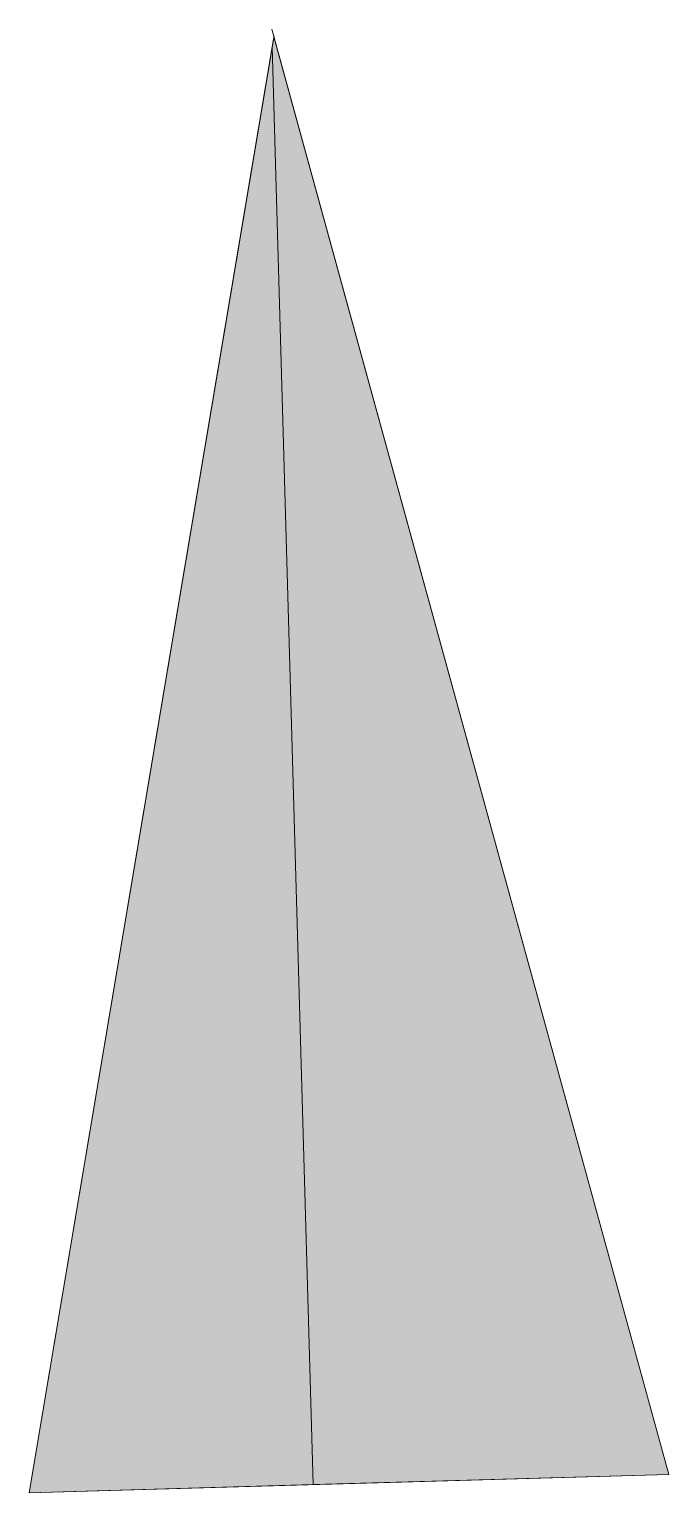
# Model space of a CAD drawing. Header units: inches. Extents: x -68206375 to -3746571, y -2437753 to 159051817.
# Drawn here: x -68206375 to -66660049, y 135411903 to 138950854 of the extents above.
import ezdxf

# ---------------------------------------------------------------- set-up
doc = ezdxf.new("R2010")
doc.units = ezdxf.units.IN
doc.header["$MEASUREMENT"] = 0
doc.layers.get('0').update_dxf_attribs({"lineweight": 0})

msp = doc.modelspace()

# ---------------------------------------------------------------- hatches: boundary and pattern name
for points in [[(-67619098, 138908097), (-68206375, 135411903), (-67519587, 135431561)], [(-67614929, 138932920), (-67619098, 138908097), (-67519587, 135431561), (-66660049, 135456165)]]:
    msp.add_hatch(color=256).paths.add_polyline_path(points, flags=17)

# ---------------------------------------------------------------- linework, layer by layer
at = {"linetype": 'Continuous'}
for p, q in [((-66660049, 135456165), (-67619854, 138950854)), ((-67614543, 138935214), (-68206375, 135411903)), ((-68206375, 135411903), (-66660049, 135456165))]:
    msp.add_line(p, q, dxfattribs=at)
for points in [[(-67619098, 138908097), (-68206375, 135411903), (-67519587, 135431561), (-67619098, 138908097)], [(-67614929, 138932920), (-67619098, 138908097), (-67519587, 135431561), (-66660049, 135456165), (-67614929, 138932920)]]:
    msp.add_lwpolyline(points)

doc.saveas('drawing.dxf')
